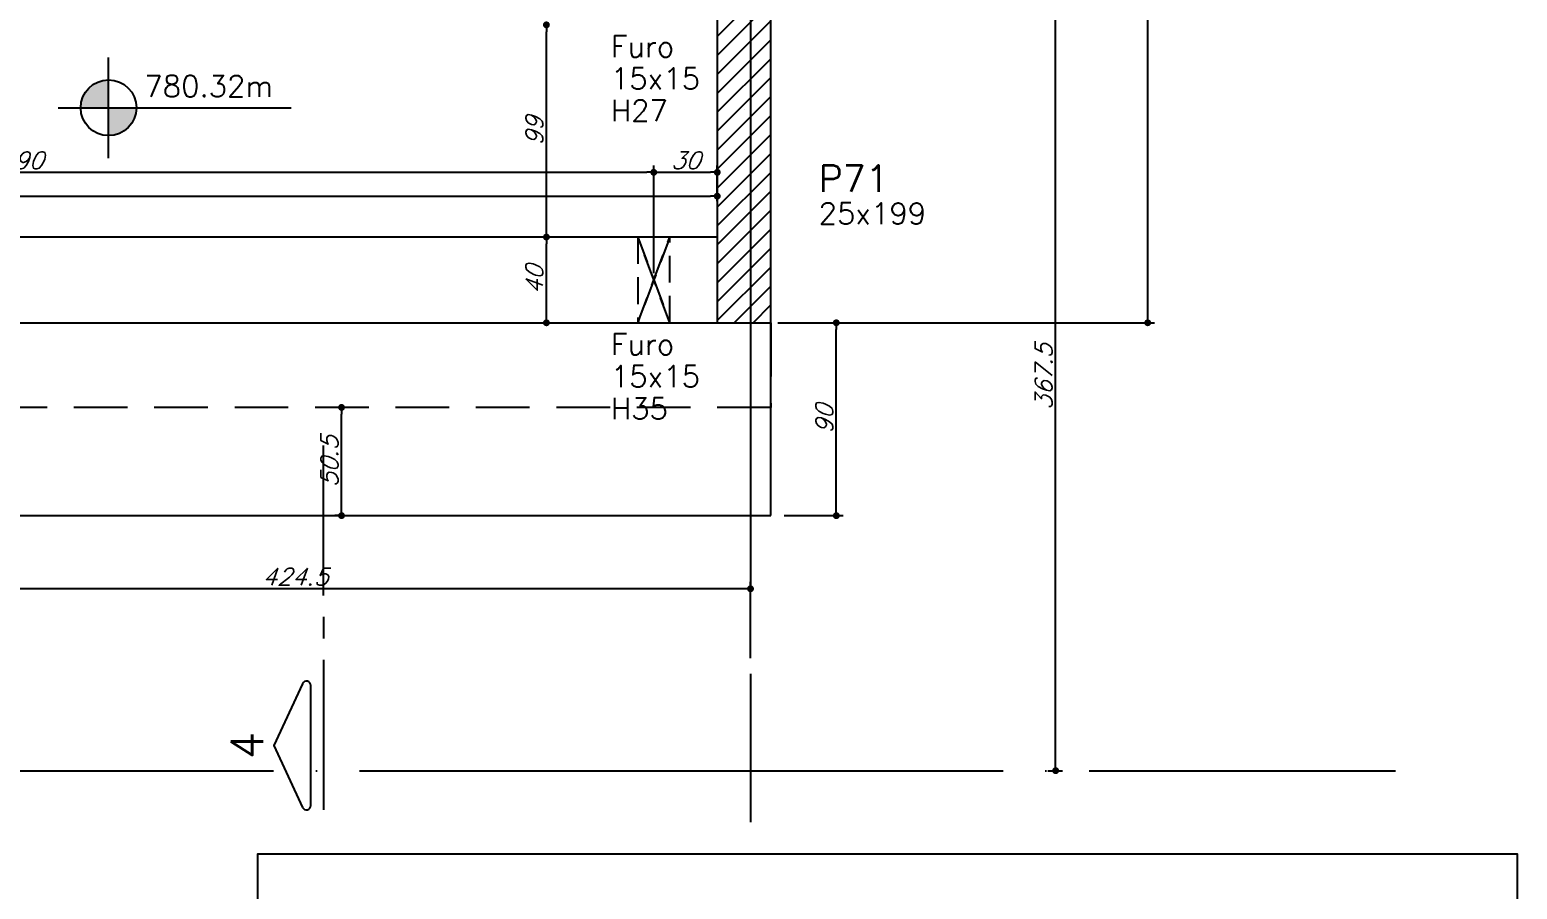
# Model space of a CAD drawing. Extents: x -4723 to 4922, y -2048 to 2452.
# Drawn here: x 2914 to 3607, y -540 to -139 of the extents above; entities that cross this region are included whole.
import ezdxf
from ezdxf.enums import TextEntityAlignment as Align

# ---------------------------------------------------------------- set-up
doc = ezdxf.new("R2010")
doc.units = 0
doc.header["$LTSCALE"] = 50
doc.header["$MEASUREMENT"] = 0
for name, pattern in [('DASHED', [0.75, 0.5, -0.25]), ('EIXO', [6.8, 6, -0.4, 0, -0.4]), ('HIDDEN', [0.375, 0.25, -0.125])]:
    doc.linetypes.add(name, pattern=pattern)
doc.layers.get('0').update_dxf_attribs({"linetype": 'CONTINUOUS'})
doc.layers.get('DEFPOINTS').update_dxf_attribs({"linetype": 'CONTINUOUS'})
for name, color, linetype in [('242', 3, 'CONTINUOUS'), ('F-AUX-RED', 1, 'CONTINUOUS'), ('F-CORTE-INDICAÇÃO', 4, 'CONTINUOUS'), ('F-COTAS', 106, 'CONTINUOUS'), ('F-COTAS-FUROS', 50, 'CONTINUOUS'), ('F-EIXO', 12, 'EIXO'), ('F-FURO-PAREDE', 2, 'HIDDEN'), ('F-FURO-PAREDE-TEXTOS', 2, 'CONTINUOUS'), ('F-LAJES', 3, 'CONTINUOUS'), ('F-NÍVEL-PLANTA', 2, 'CONTINUOUS'), ('F-PILARES-DIM', 172, 'CONTINUOUS'), ('F-PILARES-HACH', 174, 'CONTINUOUS'), ('F-PILARES-NOME', 170, 'CONTINUOUS'), ('F-PILARES-S', 170, 'CONTINUOUS'), ('F-TEXTO', 6, 'CONTINUOUS'), ('F-VIGAS', 3, 'CONTINUOUS')]:
    doc.layers.add(name, color=color, linetype=linetype)
doc.styles.add('CP-TEXT-INCL', font='simplex.shx', dxfattribs={"oblique": 20})
doc.styles.add('MCP', font='simplex.shx')
doc.styles.add('ROMANS', font='simplex.shx')
doc.dimstyles.new('CP-COTAS-50', dxfattribs={"dimscale": 0.64, "dimtxt": 12.5, "dimasz": 5, "dimexe": 5, "dimexo": 5, "dimgap": 2.5, "dimtad": 1, "dimdec": 1, "dimdsep": 46, "dimtxsty": 'CP-TEXT-INCL', "dimblk1": 'DOT', "dimblk2": 'DOT', "dimsah": 1, "dimcen": 9, "dimclrd": 256, "dimclre": 256, "dimclrt": 256, "dimadec": 0, "dimazin": 0, "dimtfac": 1, "dimtdec": 1, "dimtmove": 2, "dimatfit": 3, "dimldrblk": 'DOT', "dimfxl": 0, "dimtolj": 1, "dimarcsym": 0})

# ---------------------------------------------------------------- blocks, each defined once
blk = doc.blocks.new('Nível - Planta')
at = {"layer": 'F-NÍVEL-PLANTA'}
h = blk.add_hatch(color=71, dxfattribs=at)
h.paths.add_polyline_path([(0, 0), (0, 0.26, 0.414214), (-0.26, 0)])
h.paths.add_polyline_path([(0.26, 0), (0, 0), (0, -0.26, 0.414214)])
for p, q in [((0, -0.469), (0, 0.469)), ((-0.469, 0), (1.704, 0))]:
    blk.add_line(p, q, dxfattribs=at)
blk.add_circle((0, 0), 0.26, dxfattribs=at)
at = {"layer": 'F-TEXTO', "color": 3, "style": 'MCP'}
blk.add_attdef('NÍVEL', (0.333, 0.102), '', height=0.2, dxfattribs=at)
blk = doc.blocks.new('*U13')
at = {"layer": 'F-CORTE-INDICAÇÃO'}
for p, q in [((-100, 0), (-170, 0)), ((-80, 0), (-90, 0)), ((-70, 0), (0, 0))]:
    blk.add_line(p, q, dxfattribs=at)
blk.add_lwpolyline([(-112, 6, 0.802585), (-111.15, 9.81), (-140, 23.26), (-168.85, 9.81, 0.802585), (-168, 6)], format="xyb", close=True, dxfattribs=at)
at = {"layer": 'F-CORTE-INDICAÇÃO', "style": 'ROMANS'}
blk.add_attdef('CORTE', text='', height=15, dxfattribs=at).set_placement((-140, 35.76), align=Align.MIDDLE_CENTER)
at = {"layer": 'F-CORTE-INDICAÇÃO', "color": 2, "style": 'ROMANS'}
blk.add_attdef('FOLHA', text='', height=12, dxfattribs=at).set_placement((-140, -10), align=Align.MIDDLE_CENTER)
blk = doc.blocks.new('*U49')
at = {"layer": 'F-EIXO'}
blk.add_line((0, 0), (7285, 0), dxfattribs=at)
at = {"layer": 'F-TEXTO', "style": 'ROMANS'}
blk.add_attdef('EIXO', text='', height=17.5, dxfattribs=at).set_placement((-28.2072, 0), align=Align.MIDDLE_CENTER)
blk = doc.blocks.new('*U28')
at = {"layer": 'F-EIXO'}
blk.add_line((0, 0), (0, -2449.91), dxfattribs=at)
at = {"layer": 'F-TEXTO', "style": 'ROMANS'}
blk.add_attdef('EIXO', text='', height=17.5, rotation=360, dxfattribs=at).set_placement((0, 28.21), align=Align.MIDDLE_CENTER)
blk = doc.blocks.new('_DOT')
at = {"color": 0, "linetype": 'ByBlock'}
blk.add_line((-0.5, 0), (-1, 0), dxfattribs=at)
at = {"color": 0, "linetype": 'ByBlock', "const_width": 0.5}
blk.add_lwpolyline([(-0.25, 0, 1), (0.25, 0, 1)], format="xyb", close=True, dxfattribs=at)
blk = doc.blocks.new('*D119')
at = {"layer": 'DEFPOINTS', "color": 0, "linetype": 'Continuous', "transparency": 16777216}
for p in [(2825.5, -399.61), (2825.5, -435.22), (3250, -435.22)]:
    blk.add_point(p, dxfattribs=at)
at = {"layer": 'F-COTAS', "linetype": 'Continuous', "lineweight": -2, "transparency": 16777216}
for p, q in [((2825.5, -432.02), (2825.5, -396.41)), ((3246.8, -399.61), (2828.7, -399.61)), ((3250, -432.02), (3250, -396.41))]:
    blk.add_line(p, q, dxfattribs=at)
at = {"layer": 'F-COTAS', "linetype": 'Continuous', "lineweight": -2, "transparency": 16777216, "xscale": 3.2, "yscale": 3.2, "zscale": 3.2, "rotation": 180}
blk.add_blockref('_DOT', (2825.5, -399.61), dxfattribs=at)
at = {"layer": 'F-COTAS', "linetype": 'Continuous', "lineweight": -2, "transparency": 16777216, "xscale": 3.2, "yscale": 3.2, "zscale": 3.2}
blk.add_blockref('_DOT', (3250, -399.61), dxfattribs=at)
at = {"layer": 'F-COTAS', "linetype": 'Continuous', "transparency": 16777216, "insert": (3037.75, -394.01), "char_height": 8, "attachment_point": 5, "style": 'CP-TEXT-INCL'}
blk.add_mtext('\\A1;424.5', dxfattribs=at)
blk = doc.blocks.new('*D71')
at = {"layer": 'DEFPOINTS', "color": 0, "linetype": 'Continuous', "transparency": 16777216}
for p in [(3262.5, 1634.5), (3435.19, 1634.5), (3259.5, -275.5)]:
    blk.add_point(p, dxfattribs=at)
at = {"layer": 'F-COTAS', "linetype": 'Continuous', "lineweight": -2, "transparency": 16777216}
for p, q in [((3265.7, 1634.5), (3438.39, 1634.5)), ((3435.19, -272.3), (3435.19, 1631.3)), ((3262.7, -275.5), (3438.39, -275.5))]:
    blk.add_line(p, q, dxfattribs=at)
at = {"layer": 'F-COTAS', "linetype": 'Continuous', "lineweight": -2, "transparency": 16777216, "xscale": 3.2, "yscale": 3.2, "zscale": 3.2}
for p, rotation in [((3435.19, 1634.5), 90), ((3435.19, -275.5), 270)]:
    blk.add_blockref('_DOT', p, dxfattribs=dict(at, rotation=rotation))
at = {"layer": 'F-COTAS', "linetype": 'Continuous', "transparency": 16777216, "insert": (3429.59, 679.5), "char_height": 8, "attachment_point": 5, "rotation": 90, "style": 'CP-TEXT-INCL'}
blk.add_mtext('\\A1;1910', dxfattribs=at)
blk = doc.blocks.new('*D72')
at = {"layer": 'DEFPOINTS', "color": 0, "linetype": 'Continuous', "transparency": 16777216}
for p in [(3385.46, -117), (3392.27, -117), (3385.46, -484.5)]:
    blk.add_point(p, dxfattribs=at)
at = {"layer": 'F-COTAS', "linetype": 'Continuous', "lineweight": -2, "transparency": 16777216}
for p, q in [((3388.66, -117), (3395.47, -117)), ((3392.27, -481.3), (3392.27, -120.2)), ((3388.66, -484.5), (3395.47, -484.5))]:
    blk.add_line(p, q, dxfattribs=at)
at = {"layer": 'F-COTAS', "linetype": 'Continuous', "lineweight": -2, "transparency": 16777216, "xscale": 3.2, "yscale": 3.2, "zscale": 3.2}
for p, rotation in [((3392.27, -117), 90), ((3392.27, -484.5), 270)]:
    blk.add_blockref('_DOT', p, dxfattribs=dict(at, rotation=rotation))
at = {"layer": 'F-COTAS', "linetype": 'Continuous', "transparency": 16777216, "insert": (3386.67, -300.75), "char_height": 8, "attachment_point": 5, "rotation": 90, "style": 'CP-TEXT-INCL'}
blk.add_mtext('\\A1;367.5', dxfattribs=at)
blk = doc.blocks.new('*D207')
at = {"layer": 'DEFPOINTS', "color": 0, "linetype": 'Continuous', "transparency": 16777216}
for p in [(3154.84, -235.5), (3154.84, -235.5), (3154.84, -275.5)]:
    blk.add_point(p, dxfattribs=at)
at = {"layer": 'F-COTAS', "linetype": 'Continuous', "lineweight": -2, "transparency": 16777216}
blk.add_line((3154.84, -272.3), (3154.84, -238.7), dxfattribs=at)
at = {"layer": 'F-COTAS', "linetype": 'Continuous', "lineweight": -2, "transparency": 16777216, "xscale": 3.2, "yscale": 3.2, "zscale": 3.2}
for p, rotation in [((3154.84, -235.5), 90), ((3154.84, -275.5), 270)]:
    blk.add_blockref('_DOT', p, dxfattribs=dict(at, rotation=rotation))
at = {"layer": 'F-COTAS', "linetype": 'Continuous', "transparency": 16777216, "insert": (3149.24, -255.5), "char_height": 8, "attachment_point": 5, "rotation": 90, "style": 'CP-TEXT-INCL'}
blk.add_mtext('\\A1;40', dxfattribs=at)
blk = doc.blocks.new('*D208')
at = {"layer": 'DEFPOINTS', "color": 0, "linetype": 'Continuous', "transparency": 16777216}
for p in [(3154.84, -136.5), (3154.84, -136.5), (3154.84, -235.5)]:
    blk.add_point(p, dxfattribs=at)
at = {"layer": 'F-COTAS', "linetype": 'Continuous', "lineweight": -2, "transparency": 16777216}
blk.add_line((3154.84, -232.3), (3154.84, -139.7), dxfattribs=at)
at = {"layer": 'F-COTAS', "linetype": 'Continuous', "lineweight": -2, "transparency": 16777216, "xscale": 3.2, "yscale": 3.2, "zscale": 3.2}
for p, rotation in [((3154.84, -136.5), 90), ((3154.84, -235.5), 270)]:
    blk.add_blockref('_DOT', p, dxfattribs=dict(at, rotation=rotation))
at = {"layer": 'F-COTAS', "linetype": 'Continuous', "transparency": 16777216, "insert": (3149.24, -186), "char_height": 8, "attachment_point": 5, "rotation": 90, "style": 'CP-TEXT-INCL'}
blk.add_mtext('\\A1;99', dxfattribs=at)
blk = doc.blocks.new('*D257')
at = {"layer": 'DEFPOINTS', "color": 0, "linetype": 'Continuous', "transparency": 16777216}
for p in [(2275, -216.43), (3234.5, -216.43), (3234.5, -216.43)]:
    blk.add_point(p, dxfattribs=at)
at = {"layer": 'F-COTAS', "linetype": 'Continuous', "lineweight": -2, "transparency": 16777216}
blk.add_line((2278.2, -216.43), (3231.3, -216.43), dxfattribs=at)
at = {"layer": 'F-COTAS', "linetype": 'Continuous', "lineweight": -2, "transparency": 16777216, "xscale": 3.2, "yscale": 3.2, "zscale": 3.2, "rotation": 180}
blk.add_blockref('_DOT', (2275, -216.43), dxfattribs=at)
at = {"layer": 'F-COTAS', "linetype": 'Continuous', "lineweight": -2, "transparency": 16777216, "xscale": 3.2, "yscale": 3.2, "zscale": 3.2}
blk.add_blockref('_DOT', (3234.5, -216.43), dxfattribs=at)
at = {"layer": 'F-COTAS', "linetype": 'Continuous', "transparency": 16777216, "insert": (2754.75, -210.83), "char_height": 8, "attachment_point": 5, "style": 'CP-TEXT-INCL'}
blk.add_mtext('\\A1;959.5', dxfattribs=at)
blk = doc.blocks.new('*D288')
at = {"layer": 'DEFPOINTS', "color": 0, "linetype": 'Continuous', "transparency": 16777216}
for p in [(3059.33, -315), (3063.7, -315), (3063.7, -365.5)]:
    blk.add_point(p, dxfattribs=at)
at = {"layer": 'F-COTAS', "linetype": 'Continuous', "lineweight": -2, "transparency": 16777216}
for p, q in [((3060.5, -315), (3056.13, -315)), ((3059.33, -362.3), (3059.33, -318.2)), ((3060.5, -365.5), (3056.13, -365.5))]:
    blk.add_line(p, q, dxfattribs=at)
at = {"layer": 'F-COTAS', "linetype": 'Continuous', "lineweight": -2, "transparency": 16777216, "xscale": 3.2, "yscale": 3.2, "zscale": 3.2}
for p, rotation in [((3059.33, -315), 90), ((3059.33, -365.5), 270)]:
    blk.add_blockref('_DOT', p, dxfattribs=dict(at, rotation=rotation))
at = {"layer": 'F-COTAS', "linetype": 'Continuous', "transparency": 16777216, "insert": (3053.73, -340.25), "char_height": 8, "attachment_point": 5, "rotation": 90, "style": 'CP-TEXT-INCL'}
blk.add_mtext('\\A1;50.5', dxfattribs=at)
blk = doc.blocks.new('*D308')
at = {"layer": 'DEFPOINTS', "color": 0, "linetype": 'Continuous', "transparency": 16777216}
for p in [(3262.5, -275.5), (3290, -275.5), (3262.5, -365.5)]:
    blk.add_point(p, dxfattribs=at)
at = {"layer": 'F-COTAS', "linetype": 'Continuous', "lineweight": -2, "transparency": 16777216}
for p, q in [((3265.7, -275.5), (3293.2, -275.5)), ((3290, -362.3), (3290, -278.7)), ((3265.7, -365.5), (3293.2, -365.5))]:
    blk.add_line(p, q, dxfattribs=at)
at = {"layer": 'F-COTAS', "linetype": 'Continuous', "lineweight": -2, "transparency": 16777216, "xscale": 3.2, "yscale": 3.2, "zscale": 3.2}
for p, rotation in [((3290, -275.5), 90), ((3290, -365.5), 270)]:
    blk.add_blockref('_DOT', p, dxfattribs=dict(at, rotation=rotation))
at = {"layer": 'F-COTAS', "linetype": 'Continuous', "transparency": 16777216, "insert": (3284.4, -320.5), "char_height": 8, "attachment_point": 5, "rotation": 90, "style": 'CP-TEXT-INCL'}
blk.add_mtext('\\A1;90', dxfattribs=at)
blk = doc.blocks.new('*D529')
at = {"layer": 'DEFPOINTS', "color": 0, "linetype": 'Continuous', "transparency": 16777216}
for p in [(3204.9, -205.3), (2615.1, -255.5), (3204.9, -255.5)]:
    blk.add_point(p, dxfattribs=at)
at = {"layer": 'F-COTAS-FUROS', "linetype": 'Continuous', "lineweight": -2, "transparency": 16777216}
for p, q in [((2615.1, -252.3), (2615.1, -202.1)), ((2618.3, -205.3), (3201.7, -205.3)), ((3204.9, -252.3), (3204.9, -202.1))]:
    blk.add_line(p, q, dxfattribs=at)
at = {"layer": 'F-COTAS-FUROS', "linetype": 'Continuous', "lineweight": -2, "transparency": 16777216, "xscale": 3.2, "yscale": 3.2, "zscale": 3.2, "rotation": 180}
blk.add_blockref('_DOT', (2615.1, -205.3), dxfattribs=at)
at = {"layer": 'F-COTAS-FUROS', "linetype": 'Continuous', "lineweight": -2, "transparency": 16777216, "xscale": 3.2, "yscale": 3.2, "zscale": 3.2}
blk.add_blockref('_DOT', (3204.9, -205.3), dxfattribs=at)
at = {"layer": 'F-COTAS-FUROS', "linetype": 'Continuous', "transparency": 16777216, "insert": (2910, -199.7), "char_height": 8, "attachment_point": 5, "style": 'CP-TEXT-INCL'}
blk.add_mtext('\\A1;590', dxfattribs=at)
blk = doc.blocks.new('*D530')
at = {"layer": 'DEFPOINTS', "color": 0, "linetype": 'Continuous', "transparency": 16777216}
for p in [(3234.5, -205.3), (3234.5, -222.01), (3204.9, -255.5)]:
    blk.add_point(p, dxfattribs=at)
at = {"layer": 'F-COTAS-FUROS', "linetype": 'Continuous', "lineweight": -2, "transparency": 16777216}
for p, q in [((3204.9, -252.3), (3204.9, -202.1)), ((3208.1, -205.3), (3231.3, -205.3)), ((3234.5, -218.81), (3234.5, -202.1))]:
    blk.add_line(p, q, dxfattribs=at)
at = {"layer": 'F-COTAS-FUROS', "linetype": 'Continuous', "lineweight": -2, "transparency": 16777216, "xscale": 3.2, "yscale": 3.2, "zscale": 3.2, "rotation": 180}
blk.add_blockref('_DOT', (3204.9, -205.3), dxfattribs=at)
at = {"layer": 'F-COTAS-FUROS', "linetype": 'Continuous', "lineweight": -2, "transparency": 16777216, "xscale": 3.2, "yscale": 3.2, "zscale": 3.2}
blk.add_blockref('_DOT', (3234.5, -205.3), dxfattribs=at)
at = {"layer": 'F-COTAS-FUROS', "linetype": 'Continuous', "transparency": 16777216, "insert": (3219.7, -199.7), "char_height": 8, "attachment_point": 5, "style": 'CP-TEXT-INCL'}
blk.add_mtext('\\A1;30', dxfattribs=at)
blk = doc.blocks.new('A$C0B3B77B0')
at = {"layer": 'F-AUX-RED'}
blk.add_lwpolyline([(587.2, 0), (0, 0), (0, 1474.8), (587.2, 1474.8)], close=True, dxfattribs=at)

msp = doc.modelspace()

# ---------------------------------------------------------------- hatches: boundary and pattern name
at = {"layer": 'F-PILARES-HACH', "linetype": 'Continuous'}
h = msp.add_hatch(dxfattribs=at)
h.set_pattern_fill('ANSI31', color=256, scale=50, style=0)
h.paths.add_polyline_path([(3234.5, -275.5), (3259.5, -275.5), (3259.5, -76.5), (3234.5, -76.5)], flags=16)

# ---------------------------------------------------------------- linework, layer by layer
at = {"layer": '242', "linetype": 'Continuous'}
msp.add_line((3247, -176), (3247, -176), dxfattribs=at)
at = {"layer": 'F-AUX-RED', "linetype": 'DASHED'}
msp.add_lwpolyline([(2275, -275.5), (3259.5, -275.5), (3259.5, -315), (3259.5, -315), (2275, -315)], close=True, dxfattribs=at)
at = {"layer": 'F-FURO-PAREDE'}
msp.add_lwpolyline([(3204.9, -255.5), (3197.4, -275.5), (3212.4, -275.5), (3204.9, -255.5), (3212.4, -275.5), (3212.4, -235.5), (3204.9, -255.5), (3212.4, -235.5), (3197.4, -235.5), (3204.9, -255.5), (3197.4, -235.5), (3197.4, -275.5), (3204.9, -255.5)], dxfattribs=at)
at = {"layer": 'F-LAJES', "linetype": 'Continuous'}
for p, q in [((3259.5, -365.5), (3259.5, -275.5)), ((2275, -365.5), (3259.5, -365.5))]:
    msp.add_line(p, q, dxfattribs=at)
at = {"layer": 'F-PILARES-S', "linetype": 'Continuous'}
msp.add_lwpolyline([(3234.5, -275.5), (3259.5, -275.5), (3259.5, -76.5), (3234.5, -76.5), (3234.5, -275.5)], dxfattribs=at)
at = {"layer": 'F-VIGAS'}
for points in [[(3234.5, -235.5), (2275, -235.5)], [(2275, -275.5), (3234.5, -275.5)]]:
    msp.add_lwpolyline(points, dxfattribs=at)

# ---------------------------------------------------------------- block references
at = {"layer": 'F-CORTE-INDICAÇÃO', "linetype": 'Continuous'}
ref = msp.add_blockref('*U13', (3050.9744, -332.75721), dxfattribs=dict(at, rotation=90))
ref.add_attrib('CORTE', '4', dxfattribs={"height": 15, "rotation": 90, "style": 'ROMANS'}).set_placement((3015.21103, -472.75721), align=Align.MIDDLE_CENTER)
at = {"layer": 'F-COTAS', "linetype": 'Continuous'}
msp.add_blockref('A$C0B3B77B0', (3020.28778, -1998.15543), dxfattribs=at)
at = {"layer": 'F-EIXO', "linetype": 'Continuous'}
for name, p in [('*U28', (3250, 1941.3568)), ('*U49', (-3734.2742, -484.5))]:
    msp.add_blockref(name, p, dxfattribs=at)
at = {"layer": 'F-NÍVEL-PLANTA', "linetype": 'Continuous', "xscale": 50, "yscale": 50, "zscale": 50}
msp.add_blockref('Nível - Planta', (2950.7069, -175.1706), dxfattribs=at).add_auto_attribs({'NÍVEL': '780.32m'})

# ---------------------------------------------------------------- texts
at = {"layer": 'F-FURO-PAREDE-TEXTOS', "linetype": 'Continuous', "style": 'MCP'}
for s, p in [('Furo', (3184.9, -151.5)), ('15x15', (3184.9, -166.5)), ('H27', (3184.9, -181.5)), ('Furo', (3184.9, -290.5)), ('15x15', (3184.9, -305.5)), ('H35', (3184.9, -320.5))]:
    msp.add_text(s, height=10, dxfattribs=at).set_placement(p)
at = {"layer": 'F-PILARES-DIM', "linetype": 'Continuous', "style": 'MCP'}
msp.add_text('25x199', height=10, dxfattribs=at).set_placement((3281.76964, -229.48184))
at = {"layer": 'F-PILARES-NOME', "linetype": 'Continuous', "style": 'MCP'}
msp.add_text('P71', height=12.5, dxfattribs=at).set_placement((3281.76964, -214.48184))

# ---------------------------------------------------------------- dimensions: what is measured, and where the dimension line sits
at = {"layer": 'F-COTAS', "linetype": 'Continuous'}
for base, p1, p2, angle, picture, middle in [((3435.18656, 1634.5), (3259.5, -275.5), (3262.5, 1634.5), 90, '*D71', (3429.58656, 679.5)), ((3392.27058, -117), (3385.45766, -484.5), (3385.45766, -117), 90, '*D72', (3386.67058, -300.75)), ((3154.84264, -136.5), (3154.84264, -235.5), (3154.84264, -136.5), 270, '*D208', (3149.24264, -186)), ((3234.5, -216.42952), (2275, -216.42952), (3234.5, -216.42952), 180, '*D257', (2754.75, -210.82952)), ((3154.84264, -235.5), (3154.84264, -275.5), (3154.84264, -235.5), 270, '*D207', (3149.24264, -255.5)), ((3290, -275.5), (3262.5, -365.5), (3262.5, -275.5), 90, '*D308', (3284.4, -320.5)), ((3059.3343, -315), (3063.70376, -365.5), (3063.70376, -315), 90, '*D288', (3053.7343, -340.25))]:
    dim = msp.add_linear_dim(base=base, p1=p1, p2=p2, angle=angle, dimstyle='CP-COTAS-50', dxfattribs=at)
    dim.commit()
    dim.dimension.update_dxf_attribs({"geometry": picture, "text_midpoint": middle})
dim = msp.add_linear_dim(base=(2825.5, -399.61412), p1=(3250, -435.223), p2=(2825.5, -435.223), dimstyle='CP-COTAS-50', dxfattribs=at)
dim.commit()
dim.dimension.update_dxf_attribs({"geometry": '*D119', "text_midpoint": (3037.75, -394.01412)})
at = {"layer": 'F-COTAS-FUROS', "linetype": 'Continuous'}
for base, p1, p2, picture, middle in [((3204.9, -205.2973), (2615.1, -255.5), (3204.9, -255.5), '*D529', (2910, -199.6973)), ((3234.5, -205.2973), (3204.9, -255.5), (3234.5, -222.00711), '*D530', (3219.7, -199.6973))]:
    dim = msp.add_linear_dim(base=base, p1=p1, p2=p2, dimstyle='CP-COTAS-50', override={"dimdec": 0, "dimfxl": 7.5}, dxfattribs=at)
    dim.commit()
    dim.dimension.update_dxf_attribs({"geometry": picture, "text_midpoint": middle})

doc.saveas('drawing.dxf')
